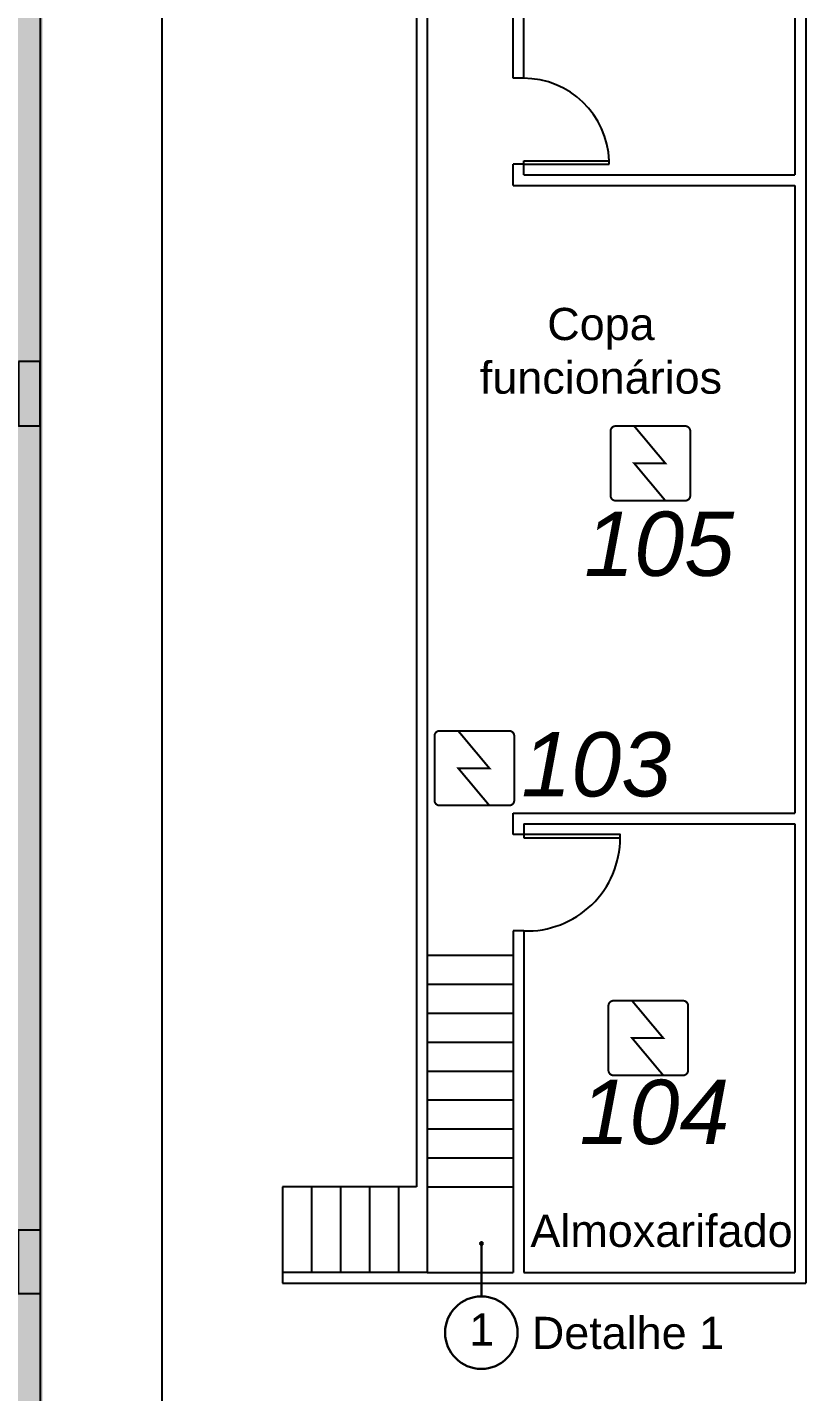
# Model space of a CAD drawing. Header units: metres. Extents: x -331 to 2982, y 362 to 2539.
# Drawn here: x 866.69 to 873.95, y 501.24 to 513.97 of the extents above; entities that cross this region are included whole.
import ezdxf

# ---------------------------------------------------------------- set-up
doc = ezdxf.new("R2010")
doc.units = ezdxf.units.M
doc.layers.add('_salas', color=251, linetype='Continuous', plot=False)
doc.layers.add('Botoeira_antiga', color=74, linetype='Continuous', lineweight=30)
for name, color, linetype in [('CX', 251, 'Continuous'), ('DET. FUMAÇA', 1, 'Continuous'), ('Div', 251, 'Continuous'), ('Est', 251, 'Continuous'), ('Texto_Salas', 251, 'Continuous'), ('vis', 251, 'Continuous')]:
    doc.layers.add(name, color=color, linetype=linetype)
doc.styles.add('DESTAQUE', font='arial.ttf', dxfattribs={"height": 0.4})
doc.styles.get("Standard").update_dxf_attribs({"font": 'arial.ttf', "height": 0.3})

# ---------------------------------------------------------------- blocks, each defined once
blk = doc.blocks.new('Detector de fumaça')
at = {"layer": 'DET. FUMAÇA', "linetype": 'Continuous', "lineweight": 15, "const_width": 0.0187}
blk.add_lwpolyline([(774.599, 539.816), (775.249, 539.816, -0.414214), (775.296, 539.769), (775.296, 539.167, -0.414214), (775.249, 539.12), (774.599, 539.12, -0.414214), (774.553, 539.167), (774.553, 539.769, -0.414214)], format="xyb", close=True, dxfattribs=at)
blk.add_lwpolyline([(774.773, 539.816), (775.064, 539.468), (774.773, 539.468), (775.064, 539.12)], dxfattribs=at)

msp = doc.modelspace()

# ---------------------------------------------------------------- hatches: boundary and pattern name
at = {"layer": '_salas', "transparency": 33554559}
h = msp.add_hatch(color=256, dxfattribs=at)
h.dxf.hatch_style = 1
h.paths.add_polyline_path([(866.834, 485.931), (866.834, 543.231), (854.159, 543.231), (854.159, 542.856), (854.159, 494.406), (852.509, 494.406), (852.509, 499.956), (844.912, 499.956), (844.912, 498.656), (842.959, 498.656), (842.959, 499.956), (823.409, 499.956), (823.409, 492.606), (824.559, 492.606), (824.559, 491.706), (823.546, 491.706), (823.546, 489.806), (818.009, 489.806), (818.009, 489.906), (814.609, 489.906), (814.609, 491.706), (816.416, 491.706), (816.416, 494.656), (803.983, 494.656), (803.983, 486.306), (802.034, 486.306), (802.034, 486.531), (798.959, 486.531), (798.959, 485.931)])
at = {"layer": 'Botoeira_antiga', "true_color": 0x000000}
h = msp.add_hatch(dxfattribs=at)
h.set_pattern_fill('ANGLE', color=18)
h.set_pattern_definition([(0, (31.037, 0.0985), (0, 6.985), [5.08, -1.905]), (90, (31.037, 0.0985), (-6.985, 4e-16), [5.08, -1.905])])
h.paths.add_polyline_path([(870.914, 502.627, 1), (870.939, 502.627, 1)])

# ---------------------------------------------------------------- linework, layer by layer
at = {"layer": 'Botoeira_antiga', "color": 18, "true_color": 0x000000}
msp.add_line((870.926, 502.133), (870.926, 502.627), dxfattribs=at)
for centre, radius in [((870.926, 502.627), 0.0128), ((870.925, 501.795), 0.338)]:
    msp.add_circle(centre, radius, dxfattribs=at)
at = {"layer": 'CX'}
for p, q in [((870.321, 518.756), (870.321, 503.156)), ((873.951, 518.756), (873.951, 502.256)), ((870.421, 516.456), (870.421, 503.156)), ((871.221, 513.499), (871.221, 516.456)), ((871.321, 513.499), (871.321, 516.456)), ((873.851, 516.456), (873.851, 512.599)), ((871.318, 513.499), (871.221, 513.499)), ((871.221, 512.499), (871.221, 512.699)), ((871.321, 512.699), (871.221, 512.699)), ((871.321, 512.599), (871.321, 512.729)), ((871.321, 512.599), (871.321, 512.699)), ((871.321, 512.599), (873.851, 512.599)), ((871.321, 512.599), (871.421, 512.599)), ((871.221, 512.499), (873.851, 512.499)), ((873.851, 512.499), (873.851, 506.643)), ((871.221, 506.643), (873.851, 506.643)), ((871.221, 506.443), (871.221, 506.643)), ((871.321, 506.443), (871.221, 506.443)), ((871.321, 506.543), (871.321, 506.413)), ((871.321, 506.543), (873.851, 506.543)), ((871.321, 506.543), (871.321, 506.443)), ((873.851, 506.543), (873.851, 502.356)), ((871.221, 505.543), (871.221, 502.356)), ((871.321, 505.543), (871.221, 505.543)), ((871.321, 505.543), (871.321, 502.356)), ((870.421, 505.316), (871.221, 505.316)), ((870.421, 505.046), (871.221, 505.046)), ((870.421, 504.776), (871.221, 504.776)), ((870.421, 504.506), (871.221, 504.506)), ((870.421, 504.236), (871.221, 504.236)), ((870.421, 503.966), (871.221, 503.966)), ((870.421, 503.696), (871.221, 503.696)), ((870.421, 503.426), (871.221, 503.426)), ((870.321, 503.156), (869.071, 503.156)), ((869.071, 503.156), (869.071, 502.256)), ((869.341, 503.156), (869.341, 502.356)), ((869.611, 503.156), (869.611, 502.356)), ((869.881, 503.156), (869.881, 502.356)), ((870.151, 503.156), (870.151, 502.356)), ((870.421, 503.156), (871.221, 503.156)), ((870.421, 503.156), (870.421, 502.356)), ((870.421, 502.356), (869.071, 502.356)), ((870.421, 502.356), (871.221, 502.356)), ((871.321, 502.356), (873.851, 502.356)), ((869.071, 502.256), (873.951, 502.256))]:
    msp.add_line(p, q, dxfattribs=at)
at = {"layer": 'CX', "color": 251}
for p, q in [((871.321, 512.729), (872.118, 512.729)), ((871.321, 512.699), (872.118, 512.699))]:
    msp.add_line(p, q, dxfattribs=at)
at = {"layer": 'CX', "color": 251, "ltscale": 8}
for p, q in [((871.321, 512.699), (871.321, 512.729)), ((872.118, 512.699), (872.118, 512.729))]:
    msp.add_line(p, q, dxfattribs=at)
msp.add_lwpolyline([(871.321, 506.413), (872.221, 506.413), (872.221, 506.443), (871.321, 506.443)], close=True, dxfattribs=at)
at = {"layer": 'CX', "color": 251}
for centre, radius, start, end in [((871.318, 512.699), 0.8, 2.1491, 90), ((871.35, 506.413), 0.87, 268.058, 0)]:
    msp.add_arc(centre, radius, start, end, dxfattribs=at)
at = {"layer": 'Div', "color": 230, "linetype": 'Continuous'}
msp.add_line((867.948, 487.992), (867.948, 544.083), dxfattribs=at)
at = {"layer": 'Est'}
for points in [[(866.609, 510.856), (866.609, 510.256), (866.809, 510.256), (866.809, 510.856)], [(866.809, 502.756), (866.809, 502.156), (866.609, 502.156), (866.609, 502.756)]]:
    msp.add_lwpolyline(points, close=True, dxfattribs=at)
at = {"layer": 'vis'}
msp.add_line((866.809, 526.606), (866.809, 494.656), dxfattribs=at)

# ---------------------------------------------------------------- block references
at = {"layer": 'DET. FUMAÇA', "linetype": 'Continuous', "lineweight": 0}
for p in [(97.578, -29.562), (95.936, -32.406), (97.558, -34.924)]:
    msp.add_blockref('Detector de fumaça', p, dxfattribs=at)

# ---------------------------------------------------------------- texts
at = {"layer": 'Botoeira_antiga', "color": 18, "true_color": 0x000000, "char_height": 0.3, "attachment_point": 1}
for s, width, insert in [('  1', 0.69347, (870.579, 501.975)), ('Detalhe 1', 2.06004, (871.396, 501.943))]:
    msp.add_mtext_dynamic_manual_height_columns(s, width=width, gutter_width=1.5, heights=[0], dxfattribs=dict(at, insert=insert))
at = {"layer": 'Div', "color": 5, "linetype": 'Continuous', "lineweight": 0, "char_height": 0.6, "width": 13.3188, "attachment_point": 1}
for s, insert in [('{\\fArial|b0|i1|c0|p34;105}', (871.885, 509.456)), ('{\\fArial|b0|i1|c0|p34;103}', (871.298, 507.398)), ('{\\fArial|b0|i1|c0|p34;104}', (871.841, 504.155))]:
    msp.add_mtext(s, dxfattribs=dict(at, insert=insert))
at = {"layer": 'Texto_Salas', "color": 251, "char_height": 0.3, "width": 2.2626, "attachment_point": 8, "style": 'DESTAQUE'}
for s, insert in [('{Copa funcionários}', (872.041, 510.552)), ('{Almoxarifado}', (872.606, 502.591))]:
    msp.add_mtext(s, dxfattribs=dict(at, insert=insert))

doc.saveas('drawing.dxf')
